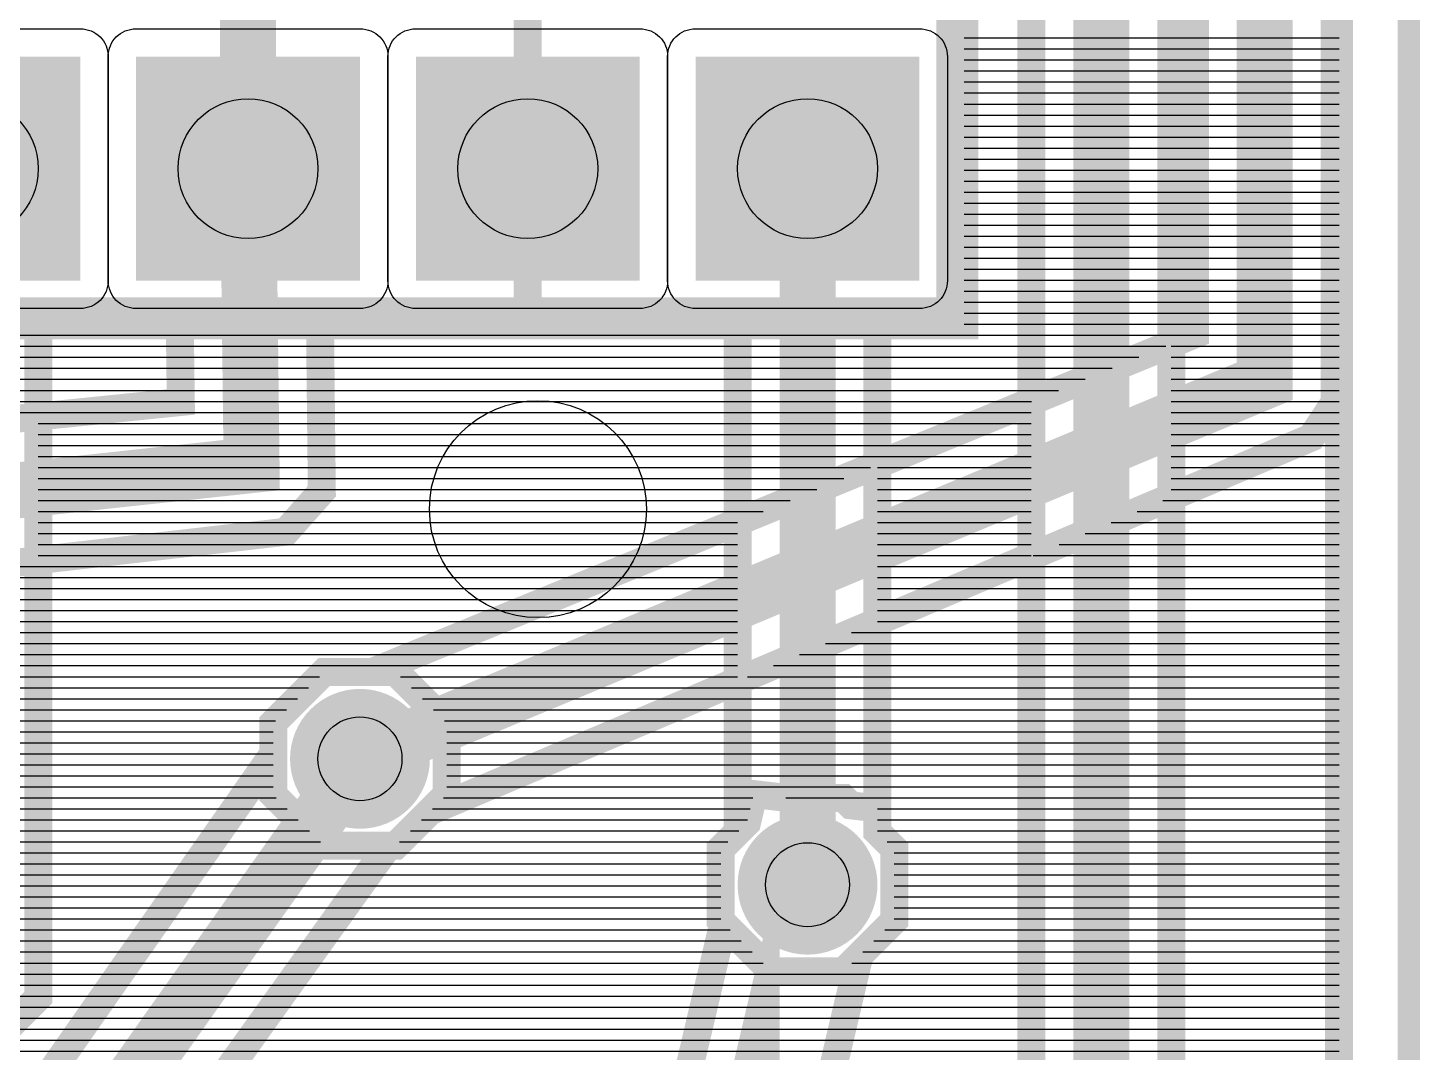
# Model space of a CAD drawing. Header units: inches. Extents: x -1.68 to 1.68, y -1.15 to 1.15.
# Drawn here: x 1.1838 to 1.6815, y -0.7174 to -0.3512 of the extents above; entities that cross this region are included whole.
import ezdxf

# ---------------------------------------------------------------- set-up
doc = ezdxf.new("R2010")
doc.units = ezdxf.units.IN
doc.layers.get('0').update_dxf_attribs({"linetype": 'CONTINUOUS'})

# ---------------------------------------------------------------- blocks, each defined once
blk = doc.blocks.new('EPAD')
at = {"const_width": 0.5}
blk.add_lwpolyline([(-0.25, 0, 1), (0.25, 0, 1)], format="xyb", close=True, dxfattribs=at)
blk = doc.blocks.new('RPAD')
blk.add_trace([(-0.5, -0.5), (-0.5, 0.5), (0.5, -0.5), (0.5, 0.5)])

msp = doc.modelspace()

# ---------------------------------------------------------------- linework, layer by layer
for points, const_width in [([(-1.6775, -1.1475), (1.6775, -1.1475), (1.6775, 1.1475), (-1.6775, 1.1475), (-1.6775, -1.1475)], 0.008), ([(-1.6775, -1.1475), (1.6775, -1.1475), (1.6775, 1.1475), (-1.6775, 1.1475), (-1.6775, -1.1475)], 0.008), ([(-1.6775, -1.1475), (1.6775, -1.1475), (1.6775, 1.1475), (-1.6775, 1.1475), (-1.6775, -1.1475)], 0.008), ([(1.4765, 1.085193), (1.4765, 1.009807), (1.529807, 0.9565), (1.605193, 0.9565), (1.6525, 1.003807), (1.6525, -0.968807), (1.610193, -0.9265), (1.534807, -0.9265), (1.4815, -0.979807), (1.4815, -1.055193), (1.534807, -1.1085), (1.610193, -1.1085), (1.6525, -1.066193), (1.6525, -1.1225), (-1.518807, -1.1225)], 0.01), ([(1.4765, 1.085193), (1.4765, 1.009807), (1.529807, 0.9565), (1.605193, 0.9565), (1.6525, 1.003807), (1.6525, -0.968807), (1.610193, -0.9265), (1.534807, -0.9265), (1.4815, -0.979807), (1.4815, -1.055193), (1.534807, -1.1085), (1.610193, -1.1085), (1.6525, -1.066193), (1.6525, -1.1225), (-1.518807, -1.1225)], 0.01), ([(1.2625, -0.401516), (1.2625, 0.035807), (1.574783, 0.035807), (1.574783, 0.701161), (1.26376, 0.701161)], 0.02), ([(1.592499, 0.308839), (1.592499, -0.819115), (1.577855, -0.833759), (1.491, -0.833759), (1.491, -0.842259), (1.404, -0.842259), (1.404, -0.77526), (1.491, -0.77526), (1.491, -0.78376), (1.542501, -0.78376), (1.542501, 0.273485)], 0.01), ([(0.8925, 0.298484), (1.5675, 0.298484), (1.5675, -0.80876), (1.4475, -0.80876)], 0.02), ([(0.1125, -0.451516), (1.5125, -0.451516), (1.5125, 0.248484), (0.1125, 0.248484), (0.1125, -0.451516)], 0.008), ([(0.1125, -0.451516), (1.5125, -0.451516), (1.5125, 0.248484), (0.1125, 0.248484), (0.1125, -0.451516)], 0.008), ([(0.1125, -0.451516), (1.5125, -0.451516), (1.5125, 0.248484), (0.1125, 0.248484), (0.1125, -0.451516)], 0.008), ([(1.424333, -0.12817), (1.636319, -0.12817), (1.650964, -0.142815), (1.650964, -0.485065), (1.642574, -0.497657), (1.32759, -0.63125), (1.315341, -0.6435), (1.28966, -0.6435), (1.2715, -0.625341), (1.2715, -0.599659), (1.28966, -0.5815), (1.306762, -0.5815), (1.600965, -0.460739), (1.600965, -0.178169), (1.424333, -0.178169), (1.418333, -0.184169), (1.392652, -0.184169), (1.374493, -0.16601), (1.374493, -0.140329), (1.392652, -0.12217), (1.418333, -0.12217), (1.424333, -0.12817)], 0.01), ([(1.405492, -0.153169), (1.625965, -0.153169), (1.625965, -0.4775), (1.3025, -0.6125)], 0.02), ([(1.5185, -0.345516), (1.5185, -0.457515), (1.4875, -0.457515), (1.4875, -0.638659), (1.4935, -0.644659), (1.4935, -0.670341), (1.475341, -0.6885), (1.449659, -0.6885), (1.4315, -0.670341), (1.4315, -0.644659), (1.4375, -0.638659), (1.4375, -0.457515), (1.1875, -0.457515), (1.1875, -0.697855), (1.102855, -0.7825)], 0.01), ([(1.5185, -0.345516), (1.5185, -0.457515), (1.288224, -0.457515), (1.288872, -0.516863), (1.276051, -0.531317), (1.138031, -0.547148)], 0.01), ([(1.2625, -0.345516), (1.2625, -0.401516)], 0.01), ([(1.3625, -0.345516), (1.3625, -0.401516)], 0.01), ([(1.2625, -0.401516), (1.26376, -0.5075), (1.118091, -0.523248)], 0.02), ([(1.4625, -0.401516), (1.4625, -0.6575)], 0.02), ([(1.2625, -0.457515), (1.2625, -0.401516)], 0.01), ([(1.3625, -0.457515), (1.3625, -0.401516)], 0.01), ([(1.134235, -0.495552), (1.238462, -0.484946), (1.238101, -0.457515), (1.087857, -0.457515)], 0.01), ([(1.4625, -0.6575), (1.4625, -0.6525), (1.4425, -0.7375), (1.437803, -1.047505), (-0.5025, -1.0475), (-0.5025, -0.8775)], 0.02), ([(1.151516, -0.7825), (1.2715, -0.610734), (1.2715, -0.599659), (1.28966, -0.5815), (1.315341, -0.5815), (1.3335, -0.599659), (1.3335, -0.625341), (1.315341, -0.6435), (1.312722, -0.6435), (1.181441, -0.826906), (1.170632, -0.8325)], 0.01), ([(1.3025, -0.6125), (1.164547, -0.8075), (1.0225, -0.8075)], 0.02), ([(1.45533, -0.6265), (1.475341, -0.6265), (1.477968, -0.629128), (1.4875, -0.630234), (1.4875, -0.638659), (1.4935, -0.644659), (1.4935, -0.670341), (1.481057, -0.682783), (1.467456, -0.740589), (1.462644, -1.058126), (1.448048, -1.072504), (1.437803, -1.072504), (-0.512855, -1.072499)], 0.01), ([(-0.4775, -1.022501), (1.41318, -1.022506), (1.417544, -0.734412), (1.418165, -0.731774), (1.432407, -0.671247), (1.4315, -0.670341), (1.4315, -0.644659), (1.440866, -0.635294), (1.443265, -0.6251), (1.45533, -0.6265)], 0.01)]:
    msp.add_lwpolyline(points, dxfattribs=dict(const_width=const_width))
for points in [[(1.1225, -0.351516), (1.2025, -0.351516), (1.203539, -0.351566), (1.204545, -0.351715), (1.205511, -0.351957), (1.206435, -0.352287), (1.207312, -0.352702), (1.208136, -0.353197), (1.208904, -0.353766), (1.209609, -0.354406), (1.21025, -0.355113), (1.210819, -0.35588), (1.211313, -0.356704), (1.211728, -0.35758), (1.212059, -0.358504), (1.212301, -0.359471), (1.21245, -0.360476), (1.2125, -0.361516), (1.2125, -0.441516), (1.21245, -0.442555), (1.212301, -0.44356), (1.212059, -0.444527), (1.211728, -0.445451), (1.211313, -0.446328), (1.210819, -0.447152), (1.21025, -0.447919), (1.209609, -0.448625), (1.208904, -0.449265), (1.208136, -0.449835), (1.207312, -0.45033), (1.206435, -0.450744), (1.205511, -0.451075), (1.204545, -0.451317), (1.203539, -0.451465), (1.2025, -0.451516), (1.2025, -0.451516), (1.1225, -0.451516)], [(1.5185, -0.354783), (1.600965, -0.354783)], [(1.5185, -0.354783), (1.542501, -0.354783)], [(1.592499, -0.354783), (1.6525, -0.354783)], [(1.650964, -0.354783), (1.6525, -0.354783)], [(1.5185, -0.35872), (1.600965, -0.35872)], [(1.5185, -0.35872), (1.542501, -0.35872)], [(1.5185, -0.362657), (1.600965, -0.362657)], [(1.5185, -0.362657), (1.542501, -0.362657)], [(1.592499, -0.35872), (1.6525, -0.35872)], [(1.592499, -0.362657), (1.6525, -0.362657)], [(1.650964, -0.35872), (1.6525, -0.35872)], [(1.650964, -0.362657), (1.6525, -0.362657)], [(1.5185, -0.366594), (1.600965, -0.366594)], [(1.5185, -0.366594), (1.542501, -0.366594)], [(1.592499, -0.366594), (1.6525, -0.366594)], [(1.650964, -0.366594), (1.6525, -0.366594)], [(1.5185, -0.370531), (1.600965, -0.370531)], [(1.5185, -0.370531), (1.542501, -0.370531)], [(1.592499, -0.370531), (1.6525, -0.370531)], [(1.650964, -0.370531), (1.6525, -0.370531)], [(1.5185, -0.374469), (1.600965, -0.374469)], [(1.5185, -0.374469), (1.542501, -0.374469)], [(1.592499, -0.374469), (1.6525, -0.374469)], [(1.650964, -0.374469), (1.6525, -0.374469)], [(1.5185, -0.378406), (1.600965, -0.378406)], [(1.5185, -0.378406), (1.542501, -0.378406)], [(1.5185, -0.382343), (1.600965, -0.382343)], [(1.5185, -0.382343), (1.542501, -0.382343)], [(1.592499, -0.378406), (1.6525, -0.378406)], [(1.592499, -0.382343), (1.6525, -0.382343)], [(1.650964, -0.378406), (1.6525, -0.378406)], [(1.650964, -0.382343), (1.6525, -0.382343)], [(1.5185, -0.38628), (1.600965, -0.38628)], [(1.5185, -0.38628), (1.542501, -0.38628)], [(1.592499, -0.38628), (1.6525, -0.38628)], [(1.650964, -0.38628), (1.6525, -0.38628)], [(1.5185, -0.390217), (1.600965, -0.390217)], [(1.5185, -0.390217), (1.542501, -0.390217)], [(1.592499, -0.390217), (1.6525, -0.390217)], [(1.650964, -0.390217), (1.6525, -0.390217)], [(1.5185, -0.394154), (1.600965, -0.394154)], [(1.5185, -0.394154), (1.542501, -0.394154)], [(1.5185, -0.398091), (1.600965, -0.398091)], [(1.5185, -0.398091), (1.542501, -0.398091)], [(1.592499, -0.394154), (1.6525, -0.394154)], [(1.592499, -0.398091), (1.6525, -0.398091)], [(1.650964, -0.394154), (1.6525, -0.394154)], [(1.650964, -0.398091), (1.6525, -0.398091)], [(1.5185, -0.402028), (1.600965, -0.402028)], [(1.5185, -0.402028), (1.542501, -0.402028)], [(1.592499, -0.402028), (1.6525, -0.402028)], [(1.650964, -0.402028), (1.6525, -0.402028)], [(1.5185, -0.405965), (1.600965, -0.405965)], [(1.5185, -0.405965), (1.542501, -0.405965)], [(1.592499, -0.405965), (1.6525, -0.405965)], [(1.650964, -0.405965), (1.6525, -0.405965)], [(1.5185, -0.409902), (1.600965, -0.409902)], [(1.5185, -0.409902), (1.542501, -0.409902)], [(1.592499, -0.409902), (1.6525, -0.409902)], [(1.650964, -0.409902), (1.6525, -0.409902)], [(1.5185, -0.413839), (1.600965, -0.413839)], [(1.5185, -0.413839), (1.542501, -0.413839)], [(1.5185, -0.417776), (1.600965, -0.417776)], [(1.5185, -0.417776), (1.542501, -0.417776)], [(1.592499, -0.413839), (1.6525, -0.413839)], [(1.592499, -0.417776), (1.6525, -0.417776)], [(1.650964, -0.413839), (1.6525, -0.413839)], [(1.650964, -0.417776), (1.6525, -0.417776)], [(1.5185, -0.421713), (1.600965, -0.421713)], [(1.5185, -0.421713), (1.542501, -0.421713)], [(1.592499, -0.421713), (1.6525, -0.421713)], [(1.650964, -0.421713), (1.6525, -0.421713)], [(1.5185, -0.42565), (1.600965, -0.42565)], [(1.5185, -0.42565), (1.542501, -0.42565)], [(1.592499, -0.42565), (1.6525, -0.42565)], [(1.650964, -0.42565), (1.6525, -0.42565)], [(1.5185, -0.429587), (1.600965, -0.429587)], [(1.5185, -0.429587), (1.542501, -0.429587)], [(1.592499, -0.429587), (1.6525, -0.429587)], [(1.650964, -0.429587), (1.6525, -0.429587)], [(1.5185, -0.433524), (1.600965, -0.433524)], [(1.5185, -0.433524), (1.542501, -0.433524)], [(1.5185, -0.437461), (1.600965, -0.437461)], [(1.5185, -0.437461), (1.542501, -0.437461)], [(1.592499, -0.433524), (1.6525, -0.433524)], [(1.592499, -0.437461), (1.6525, -0.437461)], [(1.650964, -0.433524), (1.6525, -0.433524)], [(1.650964, -0.437461), (1.6525, -0.437461)], [(1.5185, -0.441398), (1.600965, -0.441398)], [(1.5185, -0.441398), (1.542501, -0.441398)], [(1.592499, -0.441398), (1.6525, -0.441398)], [(1.650964, -0.441398), (1.6525, -0.441398)], [(1.5185, -0.445335), (1.600965, -0.445335)], [(1.5185, -0.445335), (1.542501, -0.445335)], [(1.592499, -0.445335), (1.6525, -0.445335)], [(1.650964, -0.445335), (1.6525, -0.445335)], [(1.5185, -0.449272), (1.600965, -0.449272)], [(1.5185, -0.449272), (1.542501, -0.449272)], [(1.592499, -0.449272), (1.6525, -0.449272)], [(1.650964, -0.449272), (1.6525, -0.449272)], [(1.5185, -0.453209), (1.600965, -0.453209)], [(1.5185, -0.453209), (1.542501, -0.453209)], [(1.5185, -0.457146), (1.600965, -0.457146)], [(1.5185, -0.457146), (1.542501, -0.457146)], [(1.592499, -0.453209), (1.6525, -0.453209)], [(1.592499, -0.457146), (1.6525, -0.457146)], [(1.650964, -0.453209), (1.6525, -0.453209)], [(1.650964, -0.457146), (1.6525, -0.457146)], [(1.087876, -0.461083), (1.238148, -0.461083)], [(1.1875, -0.461083), (1.4375, -0.461083)], [(1.288263, -0.461083), (1.600126, -0.461083)], [(1.4875, -0.461083), (1.542501, -0.461083)], [(1.592499, -0.461083), (1.6525, -0.461083)], [(1.650964, -0.461083), (1.6525, -0.461083)], [(1.087898, -0.46502), (1.238199, -0.46502)], [(1.1875, -0.46502), (1.4375, -0.46502)], [(1.288306, -0.46502), (1.590535, -0.46502)], [(1.4875, -0.46502), (1.542501, -0.46502)], [(1.592499, -0.46502), (1.6525, -0.46502)], [(1.650964, -0.46502), (1.6525, -0.46502)], [(1.087919, -0.468957), (1.238251, -0.468957)], [(1.1875, -0.468957), (1.4375, -0.468957)], [(1.288349, -0.468957), (1.580944, -0.468957)], [(1.4875, -0.468957), (1.542501, -0.468957)], [(1.592499, -0.468957), (1.6525, -0.468957)], [(1.650964, -0.468957), (1.6525, -0.468957)], [(1.08794, -0.472894), (1.238303, -0.472894)], [(1.087961, -0.476831), (1.238355, -0.476831)], [(1.1875, -0.472894), (1.4375, -0.472894)], [(1.1875, -0.476831), (1.4375, -0.476831)], [(1.288392, -0.472894), (1.571352, -0.472894)], [(1.288435, -0.476831), (1.561761, -0.476831)], [(1.4875, -0.472894), (1.542501, -0.472894)], [(1.4875, -0.476831), (1.542501, -0.476831)], [(1.592499, -0.472894), (1.6525, -0.472894)], [(1.592499, -0.476831), (1.6525, -0.476831)], [(1.650964, -0.472894), (1.6525, -0.472894)], [(1.650964, -0.476831), (1.6525, -0.476831)], [(1.087983, -0.480768), (1.238407, -0.480768)], [(1.1875, -0.480768), (1.4375, -0.480768)], [(1.288478, -0.480768), (1.552169, -0.480768)], [(1.4875, -0.480768), (1.542501, -0.480768)], [(1.592499, -0.480768), (1.6525, -0.480768)], [(1.650964, -0.480768), (1.6525, -0.480768)], [(1.088004, -0.484705), (1.238458, -0.484705)], [(1.1875, -0.484705), (1.4375, -0.484705)], [(1.288521, -0.484705), (1.542578, -0.484705)], [(1.4875, -0.484705), (1.542501, -0.484705)], [(1.592499, -0.484705), (1.6525, -0.484705)], [(1.650964, -0.484705), (1.6525, -0.484705)], [(1.088025, -0.488642), (1.202143, -0.488642)], [(1.1875, -0.488642), (1.4375, -0.488642)], [(1.1875, -0.492579), (1.4375, -0.492579)], [(1.288564, -0.488642), (1.532987, -0.488642)], [(1.288607, -0.492579), (1.523395, -0.492579)], [(1.4875, -0.488642), (1.542501, -0.488642)], [(1.4875, -0.492579), (1.542501, -0.492579)], [(1.592499, -0.488642), (1.6525, -0.488642)], [(1.592499, -0.492579), (1.6525, -0.492579)], [(1.645957, -0.492579), (1.6525, -0.492579)], [(1.648581, -0.488642), (1.6525, -0.488642)], [(1.1875, -0.496516), (1.4375, -0.496516)], [(1.28865, -0.496516), (1.513804, -0.496516)], [(1.4875, -0.496516), (1.542501, -0.496516)], [(1.592499, -0.496516), (1.6525, -0.496516)], [(1.643335, -0.496516), (1.6525, -0.496516)], [(1.1875, -0.500453), (1.4375, -0.500453)], [(1.288692, -0.500453), (1.504212, -0.500453)], [(1.4875, -0.500453), (1.542501, -0.500453)], [(1.592499, -0.500453), (1.6525, -0.500453)], [(1.635983, -0.500453), (1.6525, -0.500453)], [(1.1875, -0.50439), (1.4375, -0.50439)], [(1.288736, -0.50439), (1.494621, -0.50439)], [(1.4875, -0.50439), (1.542501, -0.50439)], [(1.592499, -0.50439), (1.6525, -0.50439)], [(1.6267, -0.50439), (1.6525, -0.50439)], [(1.1875, -0.508327), (1.4375, -0.508327)], [(1.1875, -0.512264), (1.4375, -0.512264)], [(1.288779, -0.508327), (1.485029, -0.508327)], [(1.288822, -0.512264), (1.475438, -0.512264)], [(1.4875, -0.508327), (1.542501, -0.508327)], [(1.4875, -0.512264), (1.542501, -0.512264)], [(1.592499, -0.508327), (1.6525, -0.508327)], [(1.592499, -0.512264), (1.6525, -0.512264)], [(1.608135, -0.512264), (1.6525, -0.512264)], [(1.617417, -0.508327), (1.6525, -0.508327)], [(1.1875, -0.516201), (1.4375, -0.516201)], [(1.288865, -0.516201), (1.465846, -0.516201)], [(1.4875, -0.516201), (1.542501, -0.516201)], [(1.592499, -0.516201), (1.6525, -0.516201)], [(1.598852, -0.516201), (1.6525, -0.516201)], [(1.1875, -0.520138), (1.4375, -0.520138)], [(1.285967, -0.520138), (1.456255, -0.520138)], [(1.4875, -0.520138), (1.542501, -0.520138)], [(1.589569, -0.520138), (1.6525, -0.520138)], [(1.592499, -0.520138), (1.6525, -0.520138)], [(1.1875, -0.524075), (1.4375, -0.524075)], [(1.282474, -0.524075), (1.446663, -0.524075)], [(1.4875, -0.524075), (1.542501, -0.524075)], [(1.580287, -0.524075), (1.6525, -0.524075)], [(1.592499, -0.524075), (1.6525, -0.524075)], [(1.1875, -0.528012), (1.4375, -0.528012)], [(1.1875, -0.531949), (1.4375, -0.531949)], [(1.270538, -0.531949), (1.427481, -0.531949)], [(1.278982, -0.528012), (1.437072, -0.528012)], [(1.4875, -0.528012), (1.542501, -0.528012)], [(1.4875, -0.531949), (1.542501, -0.531949)], [(1.561721, -0.531949), (1.6525, -0.531949)], [(1.571004, -0.528012), (1.6525, -0.528012)], [(1.592499, -0.528012), (1.6525, -0.528012)], [(1.592499, -0.531949), (1.6525, -0.531949)], [(1.1875, -0.535886), (1.4375, -0.535886)], [(1.236215, -0.535886), (1.417889, -0.535886)], [(1.4875, -0.535886), (1.542501, -0.535886)], [(1.552439, -0.535886), (1.6525, -0.535886)], [(1.592499, -0.535886), (1.6525, -0.535886)], [(1.1875, -0.539823), (1.4375, -0.539823)], [(1.201892, -0.539823), (1.408298, -0.539823)], [(1.4875, -0.539823), (1.542501, -0.539823)], [(1.543156, -0.539823), (1.6525, -0.539823)], [(1.592499, -0.539823), (1.6525, -0.539823)], [(1.167569, -0.54376), (1.398706, -0.54376)], [(1.1875, -0.54376), (1.4375, -0.54376)], [(1.4875, -0.54376), (1.542501, -0.54376)], [(1.533874, -0.54376), (1.6525, -0.54376)], [(1.592499, -0.54376), (1.6525, -0.54376)], [(1.133545, -0.551634), (1.379524, -0.551634)], [(1.137482, -0.547697), (1.389115, -0.547697)], [(1.1875, -0.547697), (1.4375, -0.547697)], [(1.1875, -0.551634), (1.4375, -0.551634)], [(1.4875, -0.547697), (1.542501, -0.547697)], [(1.4875, -0.551634), (1.542501, -0.551634)], [(1.515308, -0.551634), (1.6525, -0.551634)], [(1.524591, -0.547697), (1.6525, -0.547697)], [(1.592499, -0.547697), (1.6525, -0.547697)], [(1.592499, -0.551634), (1.6525, -0.551634)], [(1.005295, -0.555571), (1.369932, -0.555571)], [(1.1875, -0.555571), (1.4375, -0.555571)], [(1.4875, -0.555571), (1.542501, -0.555571)], [(1.506026, -0.555571), (1.6525, -0.555571)], [(1.592499, -0.555571), (1.6525, -0.555571)], [(1.005295, -0.559508), (1.360341, -0.559508)], [(1.1875, -0.559508), (1.4375, -0.559508)], [(1.4875, -0.559508), (1.542501, -0.559508)], [(1.496743, -0.559508), (1.6525, -0.559508)], [(1.592499, -0.559508), (1.6525, -0.559508)], [(1.005295, -0.563445), (1.350749, -0.563445)], [(1.005295, -0.567382), (1.341158, -0.567382)], [(1.1875, -0.563445), (1.4375, -0.563445)], [(1.1875, -0.567382), (1.4375, -0.567382)], [(1.478178, -0.567382), (1.6525, -0.567382)], [(1.48746, -0.563445), (1.6525, -0.563445)], [(1.4875, -0.563445), (1.542501, -0.563445)], [(1.4875, -0.567382), (1.542501, -0.567382)], [(1.592499, -0.563445), (1.6525, -0.563445)], [(1.592499, -0.567382), (1.6525, -0.567382)], [(1.005295, -0.571319), (1.331567, -0.571319)], [(1.1875, -0.571319), (1.4375, -0.571319)], [(1.468895, -0.571319), (1.6525, -0.571319)], [(1.4875, -0.571319), (1.542501, -0.571319)], [(1.592499, -0.571319), (1.6525, -0.571319)], [(1.005295, -0.575256), (1.321975, -0.575256)], [(1.1875, -0.575256), (1.4375, -0.575256)], [(1.459612, -0.575256), (1.6525, -0.575256)], [(1.4875, -0.575256), (1.542501, -0.575256)], [(1.592499, -0.575256), (1.6525, -0.575256)], [(1.005295, -0.579193), (1.312383, -0.579193)], [(1.1875, -0.579193), (1.4375, -0.579193)], [(1.45033, -0.579193), (1.6525, -0.579193)], [(1.4875, -0.579193), (1.542501, -0.579193)], [(1.592499, -0.579193), (1.6525, -0.579193)], [(1.005295, -0.58313), (1.28803, -0.58313)], [(1.005295, -0.587067), (1.284093, -0.587067)], [(1.1875, -0.58313), (1.28803, -0.58313)], [(1.1875, -0.587067), (1.284093, -0.587067)], [(1.31697, -0.58313), (1.4375, -0.58313)], [(1.320907, -0.587067), (1.4375, -0.587067)], [(1.431765, -0.587067), (1.6525, -0.587067)], [(1.441047, -0.58313), (1.6525, -0.58313)], [(1.4875, -0.58313), (1.542501, -0.58313)], [(1.4875, -0.587067), (1.542501, -0.587067)], [(1.592499, -0.58313), (1.6525, -0.58313)], [(1.592499, -0.587067), (1.6525, -0.587067)], [(1.005295, -0.591004), (1.280156, -0.591004)], [(1.1875, -0.591004), (1.280156, -0.591004)], [(1.324844, -0.591004), (1.4375, -0.591004)], [(1.422482, -0.591004), (1.6525, -0.591004)], [(1.4875, -0.591004), (1.542501, -0.591004)], [(1.592499, -0.591004), (1.6525, -0.591004)], [(1.005295, -0.594941), (1.276219, -0.594941)], [(1.1875, -0.594941), (1.276219, -0.594941)], [(1.328781, -0.594941), (1.4375, -0.594941)], [(1.413199, -0.594941), (1.6525, -0.594941)], [(1.4875, -0.594941), (1.542501, -0.594941)], [(1.592499, -0.594941), (1.6525, -0.594941)], [(1.005295, -0.598878), (1.272282, -0.598878)], [(1.1875, -0.598878), (1.272282, -0.598878)], [(1.332718, -0.598878), (1.4375, -0.598878)], [(1.403916, -0.598878), (1.6525, -0.598878)], [(1.4875, -0.598878), (1.542501, -0.598878)], [(1.592499, -0.598878), (1.6525, -0.598878)], [(1.005295, -0.602815), (1.2715, -0.602815)], [(1.005295, -0.606752), (1.2715, -0.606752)], [(1.1875, -0.602815), (1.2715, -0.602815)], [(1.1875, -0.606752), (1.2715, -0.606752)], [(1.3335, -0.602815), (1.4375, -0.602815)], [(1.3335, -0.606752), (1.4375, -0.606752)], [(1.385351, -0.606752), (1.6525, -0.606752)], [(1.394634, -0.602815), (1.6525, -0.602815)], [(1.4875, -0.602815), (1.542501, -0.602815)], [(1.4875, -0.606752), (1.542501, -0.606752)], [(1.592499, -0.602815), (1.6525, -0.602815)], [(1.592499, -0.606752), (1.6525, -0.606752)], [(1.005295, -0.610689), (1.2715, -0.610689)], [(1.1875, -0.610689), (1.2715, -0.610689)], [(1.3335, -0.610689), (1.4375, -0.610689)], [(1.376068, -0.610689), (1.6525, -0.610689)], [(1.4875, -0.610689), (1.542501, -0.610689)], [(1.592499, -0.610689), (1.6525, -0.610689)], [(1.005295, -0.614626), (1.2715, -0.614626)], [(1.1875, -0.614626), (1.268782, -0.614626)], [(1.3335, -0.614626), (1.4375, -0.614626)], [(1.366786, -0.614626), (1.6525, -0.614626)], [(1.4875, -0.614626), (1.542501, -0.614626)], [(1.592499, -0.614626), (1.6525, -0.614626)], [(1.005295, -0.618563), (1.2715, -0.618563)], [(1.1875, -0.618563), (1.266032, -0.618563)], [(1.3335, -0.618563), (1.4375, -0.618563)], [(1.357503, -0.618563), (1.6525, -0.618563)], [(1.4875, -0.618563), (1.542501, -0.618563)], [(1.592499, -0.618563), (1.6525, -0.618563)], [(1.005295, -0.6225), (1.2715, -0.6225)], [(1.005295, -0.626437), (1.272597, -0.626437)], [(1.1875, -0.6225), (1.263281, -0.6225)], [(1.1875, -0.626437), (1.260532, -0.626437)], [(1.332403, -0.626437), (1.4375, -0.626437)], [(1.3335, -0.6225), (1.4375, -0.6225)], [(1.338938, -0.626437), (1.44295, -0.626437)], [(1.34822, -0.6225), (1.6525, -0.6225)], [(1.454783, -0.626437), (1.6525, -0.626437)], [(1.4875, -0.6225), (1.542501, -0.6225)], [(1.4875, -0.626437), (1.542501, -0.626437)], [(1.592499, -0.6225), (1.6525, -0.6225)], [(1.592499, -0.626437), (1.6525, -0.626437)], [(1.005295, -0.630374), (1.276534, -0.630374)], [(1.1875, -0.630374), (1.257781, -0.630374)], [(1.328466, -0.630374), (1.4375, -0.630374)], [(1.329656, -0.630374), (1.442024, -0.630374)], [(1.4875, -0.630374), (1.6525, -0.630374)], [(1.4875, -0.630374), (1.542501, -0.630374)], [(1.592499, -0.630374), (1.6525, -0.630374)], [(1.005295, -0.634311), (1.280471, -0.634311)], [(1.1875, -0.634311), (1.255031, -0.634311)], [(1.324529, -0.634311), (1.441097, -0.634311)], [(1.324529, -0.634311), (1.4375, -0.634311)], [(1.4875, -0.634311), (1.6525, -0.634311)], [(1.4875, -0.634311), (1.542501, -0.634311)], [(1.592499, -0.634311), (1.6525, -0.634311)], [(1.005295, -0.638248), (1.284408, -0.638248)], [(1.1875, -0.638248), (1.252281, -0.638248)], [(1.320592, -0.638248), (1.437912, -0.638248)], [(1.320592, -0.638248), (1.4375, -0.638248)], [(1.4875, -0.638248), (1.6525, -0.638248)], [(1.4875, -0.638248), (1.542501, -0.638248)], [(1.592499, -0.638248), (1.6525, -0.638248)], [(1.005295, -0.642185), (1.288345, -0.642185)], [(1.005295, -0.646122), (1.4315, -0.646122)], [(1.1875, -0.642185), (1.249531, -0.642185)], [(1.1875, -0.646122), (1.246781, -0.646122)], [(1.310845, -0.646122), (1.4315, -0.646122)], [(1.316655, -0.642185), (1.433975, -0.642185)], [(1.316655, -0.642185), (1.433975, -0.642185)], [(1.491025, -0.642185), (1.6525, -0.642185)], [(1.491025, -0.642185), (1.542501, -0.642185)], [(1.4935, -0.646122), (1.6525, -0.646122)], [(1.4935, -0.646122), (1.542501, -0.646122)], [(1.592499, -0.642185), (1.6525, -0.642185)], [(1.592499, -0.646122), (1.6525, -0.646122)], [(1.005295, -0.650059), (1.4315, -0.650059)], [(1.1875, -0.650059), (1.244031, -0.650059)], [(1.308027, -0.650059), (1.4315, -0.650059)], [(1.4935, -0.650059), (1.6525, -0.650059)], [(1.4935, -0.650059), (1.542501, -0.650059)], [(1.592499, -0.650059), (1.6525, -0.650059)], [(1.005295, -0.653996), (1.4315, -0.653996)], [(1.1875, -0.653996), (1.24128, -0.653996)], [(1.305209, -0.653996), (1.4315, -0.653996)], [(1.4935, -0.653996), (1.6525, -0.653996)], [(1.4935, -0.653996), (1.542501, -0.653996)], [(1.592499, -0.653996), (1.6525, -0.653996)], [(1.005295, -0.657933), (1.4315, -0.657933)], [(1.005295, -0.66187), (1.4315, -0.66187)], [(1.1875, -0.657933), (1.23853, -0.657933)], [(1.1875, -0.66187), (1.23578, -0.66187)], [(1.299573, -0.66187), (1.4315, -0.66187)], [(1.302391, -0.657933), (1.4315, -0.657933)], [(1.4935, -0.657933), (1.6525, -0.657933)], [(1.4935, -0.657933), (1.542501, -0.657933)], [(1.4935, -0.66187), (1.6525, -0.66187)], [(1.4935, -0.66187), (1.542501, -0.66187)], [(1.592499, -0.657933), (1.6525, -0.657933)], [(1.592499, -0.66187), (1.6525, -0.66187)], [(1.005295, -0.665807), (1.4315, -0.665807)], [(1.1875, -0.665807), (1.23303, -0.665807)], [(1.296755, -0.665807), (1.4315, -0.665807)], [(1.4935, -0.665807), (1.6525, -0.665807)], [(1.4935, -0.665807), (1.542501, -0.665807)], [(1.592499, -0.665807), (1.6525, -0.665807)], [(1.005295, -0.669744), (1.4315, -0.669744)], [(1.1875, -0.669744), (1.23028, -0.669744)], [(1.293937, -0.669744), (1.4315, -0.669744)], [(1.4935, -0.669744), (1.6525, -0.669744)], [(1.4935, -0.669744), (1.542501, -0.669744)], [(1.592499, -0.669744), (1.6525, -0.669744)], [(1.005295, -0.673681), (1.431834, -0.673681)], [(1.1875, -0.673681), (1.22753, -0.673681)], [(1.291119, -0.673681), (1.434841, -0.673681)], [(1.490159, -0.673681), (1.6525, -0.673681)], [(1.490159, -0.673681), (1.542501, -0.673681)], [(1.592499, -0.673681), (1.6525, -0.673681)], [(1.005295, -0.677618), (1.430907, -0.677618)], [(1.005295, -0.681555), (1.429981, -0.681555)], [(1.1875, -0.677618), (1.224779, -0.677618)], [(1.1875, -0.681555), (1.22203, -0.681555)], [(1.285482, -0.681555), (1.442715, -0.681555)], [(1.2883, -0.677618), (1.438778, -0.677618)], [(1.482285, -0.681555), (1.6525, -0.681555)], [(1.482285, -0.681555), (1.542501, -0.681555)], [(1.486222, -0.677618), (1.6525, -0.677618)], [(1.486222, -0.677618), (1.542501, -0.677618)], [(1.592499, -0.677618), (1.6525, -0.677618)], [(1.592499, -0.681555), (1.6525, -0.681555)], [(1.005295, -0.685492), (1.429055, -0.685492)], [(1.1875, -0.685492), (1.21928, -0.685492)], [(1.282664, -0.685492), (1.446652, -0.685492)], [(1.478348, -0.685492), (1.542501, -0.685492)], [(1.480419, -0.685492), (1.6525, -0.685492)], [(1.592499, -0.685492), (1.6525, -0.685492)], [(1.005295, -0.689429), (1.428128, -0.689429)], [(1.1875, -0.689429), (1.216529, -0.689429)], [(1.279846, -0.689429), (1.542501, -0.689429)], [(1.479493, -0.689429), (1.6525, -0.689429)], [(1.592499, -0.689429), (1.6525, -0.689429)], [(1.005295, -0.693366), (1.427202, -0.693366)], [(1.1875, -0.693366), (1.213779, -0.693366)], [(1.277028, -0.693366), (1.542501, -0.693366)], [(1.478567, -0.693366), (1.6525, -0.693366)], [(1.592499, -0.693366), (1.6525, -0.693366)], [(1.005295, -0.697303), (1.426276, -0.697303)], [(1.005295, -0.70124), (1.425349, -0.70124)], [(1.184114, -0.70124), (1.208279, -0.70124)], [(1.1875, -0.697303), (1.211029, -0.697303)], [(1.271392, -0.70124), (1.542501, -0.70124)], [(1.27421, -0.697303), (1.542501, -0.697303)], [(1.476714, -0.70124), (1.6525, -0.70124)], [(1.47764, -0.697303), (1.6525, -0.697303)], [(1.592499, -0.697303), (1.6525, -0.697303)], [(1.592499, -0.70124), (1.6525, -0.70124)], [(1.005295, -0.705177), (1.424423, -0.705177)], [(1.180177, -0.705177), (1.205529, -0.705177)], [(1.268574, -0.705177), (1.542501, -0.705177)], [(1.475787, -0.705177), (1.6525, -0.705177)], [(1.592499, -0.705177), (1.6525, -0.705177)], [(1.005295, -0.709114), (1.423496, -0.709114)], [(1.17624, -0.709114), (1.202779, -0.709114)], [(1.265756, -0.709114), (1.542501, -0.709114)], [(1.474861, -0.709114), (1.6525, -0.709114)], [(1.592499, -0.709114), (1.6525, -0.709114)], [(1.005295, -0.713051), (1.42257, -0.713051)], [(1.172303, -0.713051), (1.200028, -0.713051)], [(1.262938, -0.713051), (1.542501, -0.713051)], [(1.473935, -0.713051), (1.6525, -0.713051)], [(1.592499, -0.713051), (1.6525, -0.713051)], [(1.005295, -0.716988), (1.421644, -0.716988)], [(1.168366, -0.716988), (1.197278, -0.716988)], [(1.26012, -0.716988), (1.542501, -0.716988)], [(1.473008, -0.716988), (1.6525, -0.716988)], [(1.592499, -0.716988), (1.6525, -0.716988)]]:
    msp.add_lwpolyline(points)
for points in [[(1.3025, -0.451516), (1.2225, -0.451516), (1.221461, -0.451465), (1.220456, -0.451317), (1.219489, -0.451075), (1.218565, -0.450744), (1.217688, -0.45033), (1.216864, -0.449835), (1.216096, -0.449265), (1.215391, -0.448625), (1.21475, -0.447919), (1.214181, -0.447152), (1.213687, -0.446328), (1.213272, -0.445451), (1.212941, -0.444527), (1.212699, -0.44356), (1.21255, -0.442555), (1.2125, -0.441516), (1.2125, -0.361516), (1.21255, -0.360476), (1.212699, -0.359471), (1.212941, -0.358504), (1.213272, -0.35758), (1.213687, -0.356704), (1.214181, -0.35588), (1.21475, -0.355113), (1.215391, -0.354406), (1.216096, -0.353766), (1.216864, -0.353197), (1.217688, -0.352702), (1.218565, -0.352287), (1.219489, -0.351957), (1.220456, -0.351715), (1.221461, -0.351566), (1.2225, -0.351516), (1.3025, -0.351516), (1.303539, -0.351566), (1.304544, -0.351715), (1.305511, -0.351957), (1.306435, -0.352287), (1.307312, -0.352702), (1.308136, -0.353197), (1.308904, -0.353766), (1.309609, -0.354406), (1.31025, -0.355113), (1.310819, -0.35588), (1.311313, -0.356704), (1.311728, -0.35758), (1.312059, -0.358504), (1.312301, -0.359471), (1.31245, -0.360476), (1.3125, -0.361516), (1.3125, -0.441516), (1.31245, -0.442555), (1.312301, -0.44356), (1.312059, -0.444527), (1.311728, -0.445451), (1.311313, -0.446328), (1.310819, -0.447152), (1.31025, -0.447919), (1.309609, -0.448625), (1.308904, -0.449265), (1.308136, -0.449835), (1.307312, -0.45033), (1.306435, -0.450744), (1.305511, -0.451075), (1.304544, -0.451317), (1.303539, -0.451465), (1.3025, -0.451516)], [(1.4025, -0.451516), (1.3225, -0.451516), (1.321461, -0.451465), (1.320456, -0.451317), (1.319489, -0.451075), (1.318565, -0.450744), (1.317688, -0.45033), (1.316864, -0.449835), (1.316096, -0.449265), (1.315391, -0.448625), (1.31475, -0.447919), (1.314181, -0.447152), (1.313687, -0.446328), (1.313272, -0.445451), (1.312941, -0.444527), (1.312699, -0.44356), (1.31255, -0.442555), (1.3125, -0.441516), (1.3125, -0.361516), (1.31255, -0.360476), (1.312699, -0.359471), (1.312941, -0.358504), (1.313272, -0.35758), (1.313687, -0.356704), (1.314181, -0.35588), (1.31475, -0.355113), (1.315391, -0.354406), (1.316096, -0.353766), (1.316864, -0.353197), (1.317688, -0.352702), (1.318565, -0.352287), (1.319489, -0.351957), (1.320456, -0.351715), (1.321461, -0.351566), (1.3225, -0.351516), (1.4025, -0.351516), (1.403539, -0.351566), (1.404544, -0.351715), (1.405511, -0.351957), (1.406435, -0.352287), (1.407312, -0.352702), (1.408136, -0.353197), (1.408904, -0.353766), (1.409609, -0.354406), (1.41025, -0.355113), (1.410819, -0.35588), (1.411313, -0.356704), (1.411728, -0.35758), (1.412059, -0.358504), (1.412301, -0.359471), (1.41245, -0.360476), (1.4125, -0.361516), (1.4125, -0.441516), (1.41245, -0.442555), (1.412301, -0.44356), (1.412059, -0.444527), (1.411728, -0.445451), (1.411313, -0.446328), (1.410819, -0.447152), (1.41025, -0.447919), (1.409609, -0.448625), (1.408904, -0.449265), (1.408136, -0.449835), (1.407312, -0.45033), (1.406435, -0.450744), (1.405511, -0.451075), (1.404544, -0.451317), (1.403539, -0.451465), (1.4025, -0.451516)], [(1.5025, -0.451516), (1.4225, -0.451516), (1.421461, -0.451465), (1.420455, -0.451317), (1.419489, -0.451075), (1.418565, -0.450744), (1.417688, -0.45033), (1.416864, -0.449835), (1.416096, -0.449265), (1.415391, -0.448625), (1.41475, -0.447919), (1.414181, -0.447152), (1.413687, -0.446328), (1.413272, -0.445451), (1.412941, -0.444527), (1.412699, -0.44356), (1.41255, -0.442555), (1.4125, -0.441516), (1.4125, -0.361516), (1.41255, -0.360476), (1.412699, -0.359471), (1.412941, -0.358504), (1.413272, -0.35758), (1.413687, -0.356704), (1.414181, -0.35588), (1.41475, -0.355113), (1.415391, -0.354406), (1.416096, -0.353766), (1.416864, -0.353197), (1.417688, -0.352702), (1.418565, -0.352287), (1.419489, -0.351957), (1.420455, -0.351715), (1.421461, -0.351566), (1.4225, -0.351516), (1.5025, -0.351516), (1.503539, -0.351566), (1.504544, -0.351715), (1.505511, -0.351957), (1.506435, -0.352287), (1.507312, -0.352702), (1.508136, -0.353197), (1.508904, -0.353766), (1.509609, -0.354406), (1.51025, -0.355113), (1.510819, -0.35588), (1.511313, -0.356704), (1.511728, -0.35758), (1.512059, -0.358504), (1.512301, -0.359471), (1.51245, -0.360476), (1.5125, -0.361516), (1.5125, -0.441516), (1.51245, -0.442555), (1.512301, -0.44356), (1.512059, -0.444527), (1.511728, -0.445451), (1.511313, -0.446328), (1.510819, -0.447152), (1.51025, -0.447919), (1.509609, -0.448625), (1.508904, -0.449265), (1.508136, -0.449835), (1.507312, -0.45033), (1.506435, -0.450744), (1.505511, -0.451075), (1.504544, -0.451317), (1.503539, -0.451465), (1.5025, -0.451516)]]:
    msp.add_lwpolyline(points, close=True)
for centre, radius in [((1.1625, -0.401516), 0.025), ((1.2625, -0.401516), 0.025), ((1.3625, -0.401516), 0.025), ((1.4625, -0.401516), 0.025), ((1.366122, -0.523248), 0.038775), ((1.366122, -0.523248), 0.038775), ((1.366122, -0.523248), 0.038775), ((1.3025, -0.6125), 0.015), ((1.4625, -0.6575), 0.015)]:
    msp.add_circle(centre, radius)

# ---------------------------------------------------------------- block references
at = {"xscale": 0.08, "yscale": 0.08, "rotation": 180}
for p in [(1.1625, -0.401516), (1.2625, -0.401516), (1.3625, -0.401516), (1.4625, -0.401516)]:
    msp.add_blockref('RPAD', p, dxfattribs=at)
for p, xscale, yscale in [((1.3025, -0.6125), 0.05, 0.05), ((1.3025, -0.6125), 0.03, 0.03), ((1.4625, -0.6575), 0.05, 0.05), ((1.4625, -0.6575), 0.03, 0.03)]:
    msp.add_blockref('EPAD', p, dxfattribs=dict(xscale=xscale, yscale=yscale))

doc.saveas('drawing.dxf')
